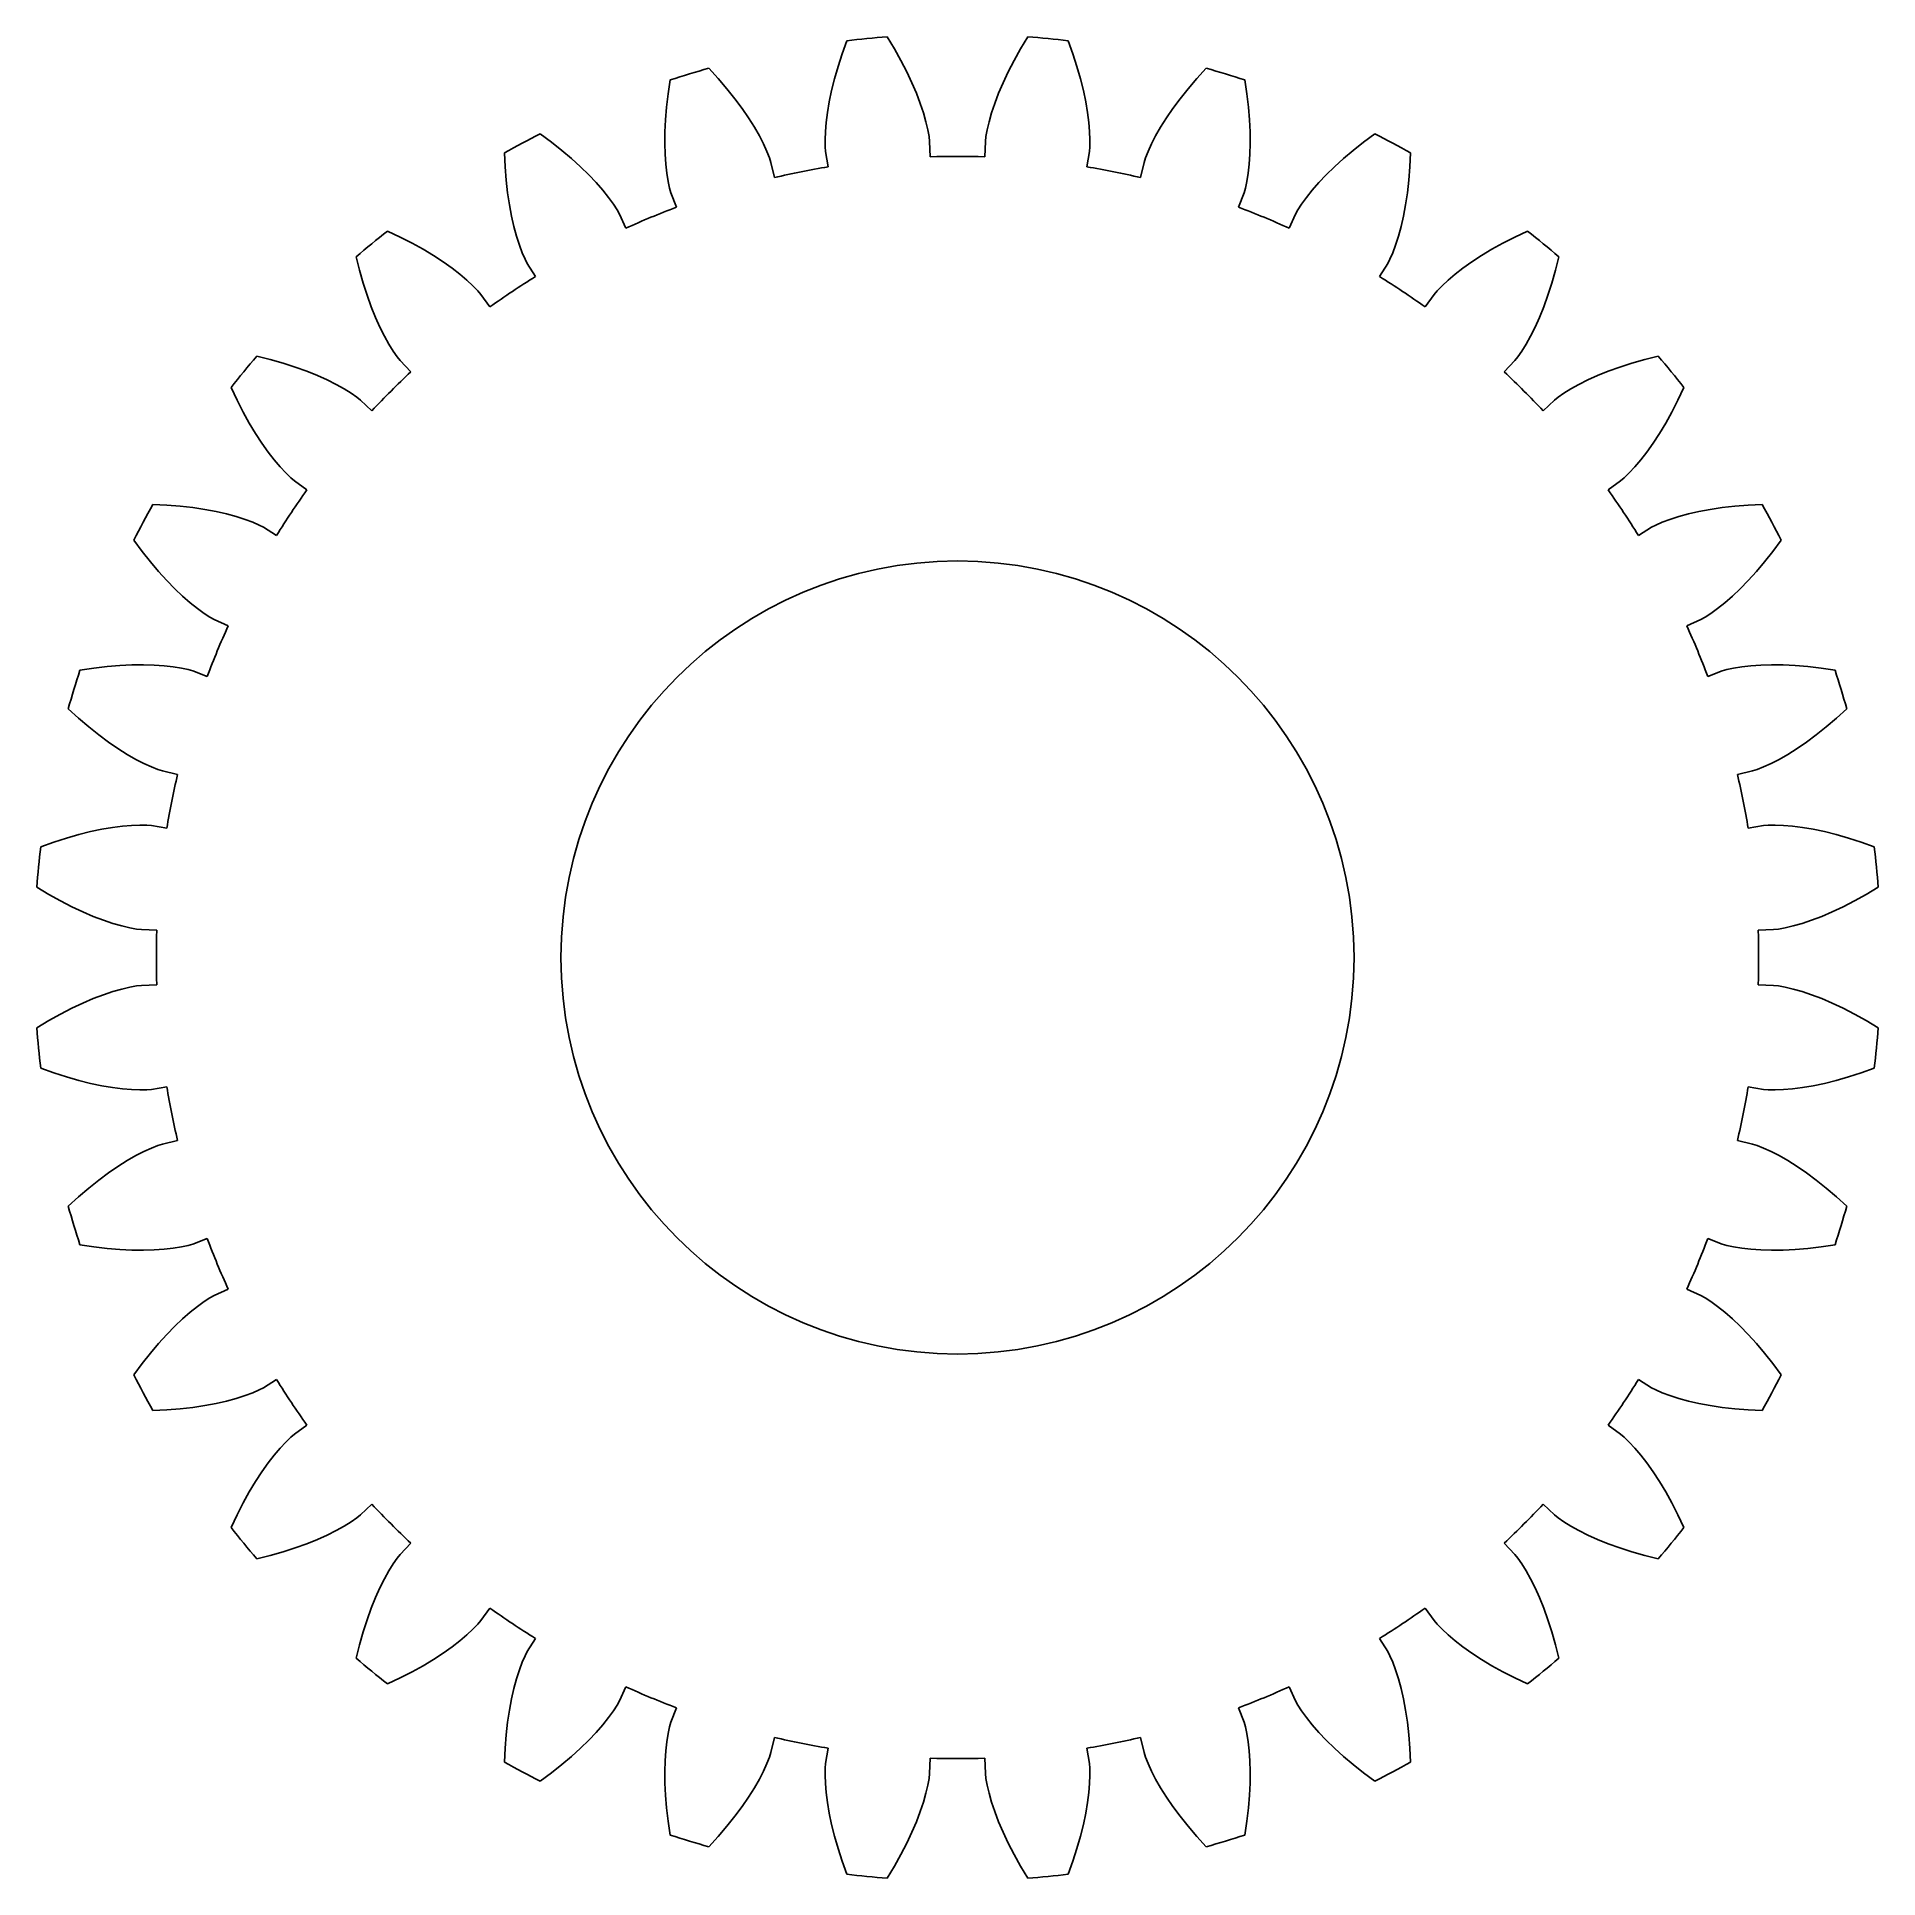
# Model space of a CAD drawing. Header units: millimetres. Extents: x -17 to 17, y -17 to 17.
import ezdxf

# ---------------------------------------------------------------- set-up
doc = ezdxf.new("R2010")
doc.units = ezdxf.units.MM

msp = doc.modelspace()

# ---------------------------------------------------------------- linework, layer by layer
at = {"layer": 'bore'}
msp.add_circle((0, 0), 7.3, dxfattribs=at)
at = {"layer": 'planet'}
for p, q in [((-2.123539, 16.636035), (-2.199839, 16.40195)), ((-2.035611, 16.877686), (-2.123539, 16.636035)), ((-1.162794, 16.73066), (-1.296176, 16.950514)), ((-1.042293, 16.515959), (-1.162794, 16.73066)), ((1.162794, 16.73066), (1.042293, 16.515959)), ((1.296176, 16.950514), (1.162794, 16.73066)), ((2.123539, 16.636035), (2.035611, 16.877686)), ((2.199839, 16.40195), (2.123539, 16.636035)), ((-4.404441, 16.182335), (-4.578151, 16.371943)), ((-2.199839, 16.40195), (-2.264845, 16.176125)), ((-0.934479, 16.307155), (-1.042293, 16.515959)), ((-0.839171, 16.10508), (-0.934479, 16.307155)), ((0.934479, 16.307155), (0.839171, 16.10508)), ((1.042293, 16.515959), (0.934479, 16.307155)), ((2.264845, 16.176125), (2.199839, 16.40195)), ((4.578151, 16.371943), (4.404441, 16.182335)), ((-5.289171, 16.156258), (-5.328265, 15.902096)), ((-4.244369, 15.995268), (-4.404441, 16.182335)), ((-4.097891, 15.811509), (-4.244369, 15.995268)), ((-2.318899, 15.959339), (-2.36235, 15.752504)), ((-2.264845, 16.176125), (-2.318899, 15.959339)), ((-0.756203, 15.910696), (-0.839171, 16.10508)), ((0.839171, 16.10508), (0.756203, 15.910696)), ((2.318899, 15.959339), (2.264845, 16.176125)), ((2.36235, 15.752504), (2.318899, 15.959339)), ((4.244369, 15.995268), (4.097891, 15.811509)), ((4.404441, 16.182335), (4.244369, 15.995268)), ((5.328265, 15.902096), (5.289171, 16.156258)), ((-5.357431, 15.657624), (-5.377132, 15.423456)), ((-5.328265, 15.902096), (-5.357431, 15.657624)), ((-3.964992, 15.631911), (-4.097891, 15.811509)), ((-3.845695, 15.457448), (-3.964992, 15.631911)), ((-2.36235, 15.752504), (-2.395568, 15.556726)), ((-0.685429, 15.72516), (-0.756203, 15.910696)), ((-0.626739, 15.549944), (-0.685429, 15.72516)), ((0.685429, 15.72516), (0.626739, 15.549944)), ((0.756203, 15.910696), (0.685429, 15.72516)), ((2.395568, 15.556726), (2.36235, 15.752504)), ((3.964992, 15.631911), (3.845695, 15.457448)), ((4.097891, 15.811509), (3.964992, 15.631911)), ((5.357431, 15.657624), (5.328265, 15.902096)), ((5.377132, 15.423456), (5.357431, 15.657624)), ((-5.377132, 15.423456), (-5.387854, 15.200291)), ((-3.740085, 15.289285), (-3.845695, 15.457448)), ((-3.648339, 15.128886), (-3.740085, 15.289285)), ((-2.418948, 15.373427), (-2.432941, 15.204564)), ((-2.395568, 15.556726), (-2.418948, 15.373427)), ((-0.58007, 15.387056), (-0.626739, 15.549944)), ((-0.545448, 15.23955), (-0.58007, 15.387056)), ((0.58007, 15.387056), (0.545448, 15.23955)), ((0.626739, 15.549944), (0.58007, 15.387056)), ((2.418948, 15.373427), (2.395568, 15.556726)), ((2.432941, 15.204564), (2.418948, 15.373427)), ((3.740085, 15.289285), (3.648339, 15.128886)), ((3.845695, 15.457448), (3.740085, 15.289285)), ((5.387854, 15.200291), (5.377132, 15.423456)), ((-7.476828, 15.012132), (-7.684191, 15.164208)), ((-7.283337, 14.859888), (-7.476828, 15.012132)), ((-5.387854, 15.200291), (-5.39012, 14.988952)), ((-5.39012, 14.988952), (-5.384505, 14.790456)), ((-3.57079, 14.978232), (-3.648339, 15.128886)), ((-3.508056, 14.840315), (-3.57079, 14.978232)), ((-2.432941, 15.204564), (-2.438121, 15.053138)), ((-2.438121, 15.053138), (-2.435384, 14.924689)), ((-2.435384, 14.924689), (-2.427515, 14.837819)), ((-0.523074, 15.113036), (-0.545448, 15.23955)), ((-0.513844, 15.026299), (-0.523074, 15.113036)), ((-0.504101, 14.741383), (-0.513844, 15.026299)), ((0.513844, 15.026299), (0.504101, 14.741383)), ((0.523074, 15.113036), (0.513844, 15.026299)), ((0.545448, 15.23955), (0.523074, 15.113036)), ((2.427515, 14.837819), (2.435384, 14.924689)), ((2.438121, 15.053138), (2.432941, 15.204564)), ((2.435384, 14.924689), (2.438121, 15.053138)), ((3.57079, 14.978232), (3.508056, 14.840315)), ((3.648339, 15.128886), (3.57079, 14.978232)), ((5.384505, 14.790456), (5.39012, 14.988952)), ((5.39012, 14.988952), (5.387854, 15.200291)), ((7.476828, 15.012132), (7.283337, 14.859888)), ((7.684191, 15.164208), (7.476828, 15.012132)), ((-8.33947, 14.813954), (-8.328229, 14.557049)), ((-7.103824, 14.708237), (-7.283337, 14.859888)), ((-6.93844, 14.558017), (-7.103824, 14.708237)), ((-5.384505, 14.790456), (-5.371675, 14.606117)), ((-5.371675, 14.606117), (-5.352456, 14.437769)), ((-3.46143, 14.720596), (-3.508056, 14.840315)), ((-3.435456, 14.637327), (-3.46143, 14.720596)), ((-3.370316, 14.359787), (-3.435456, 14.637327)), ((-2.427515, 14.837819), (-2.381486, 14.556477)), ((2.381486, 14.556477), (2.427515, 14.837819)), ((3.435456, 14.637327), (3.370316, 14.359787)), ((3.46143, 14.720596), (3.435456, 14.637327)), ((3.508056, 14.840315), (3.46143, 14.720596)), ((5.352456, 14.437769), (5.371675, 14.606117)), ((5.371675, 14.606117), (5.384505, 14.790456)), ((7.103824, 14.708237), (6.93844, 14.558017)), ((7.283337, 14.859888), (7.103824, 14.708237)), ((8.328229, 14.557049), (8.33947, 14.813954)), ((-8.328229, 14.557049), (-8.30914, 14.311585)), ((-8.30914, 14.311585), (-8.282779, 14.078072)), ((-6.7874, 14.41018), (-6.93844, 14.558017)), ((-6.651012, 14.265851), (-6.7874, 14.41018)), ((-6.529737, 14.126433), (-6.651012, 14.265851)), ((-5.352456, 14.437769), (-5.327995, 14.288242)), ((-5.327995, 14.288242), (-5.300251, 14.162796)), ((5.300251, 14.162796), (5.327995, 14.288242)), ((5.327995, 14.288242), (5.352456, 14.437769)), ((6.651012, 14.265851), (6.529737, 14.126433)), ((6.7874, 14.41018), (6.651012, 14.265851)), ((6.93844, 14.558017), (6.7874, 14.41018)), ((8.282779, 14.078072), (8.30914, 14.311585)), ((8.30914, 14.311585), (8.328229, 14.557049)), ((-8.282779, 14.078072), (-8.249758, 13.857103)), ((-6.424286, 13.993803), (-6.529737, 14.126433)), ((-6.335852, 13.870775), (-6.424286, 13.993803)), ((-5.300251, 14.162796), (-5.275585, 14.079129)), ((-5.275585, 14.079129), (-5.175554, 13.812173)), ((5.175554, 13.812173), (5.275585, 14.079129)), ((5.275585, 14.079129), (5.300251, 14.162796)), ((6.424286, 13.993803), (6.335852, 13.870775)), ((6.529737, 14.126433), (6.424286, 13.993803)), ((8.249758, 13.857103), (8.282779, 14.078072)), ((-8.249758, 13.857103), (-8.21075, 13.649384)), ((-8.21075, 13.649384), (-8.166518, 13.455797)), ((-6.266765, 13.762453), (-6.335852, 13.870775)), ((-6.225046, 13.68585), (-6.266765, 13.762453)), ((-6.107012, 13.426351), (-6.225046, 13.68585)), ((6.225046, 13.68585), (6.107012, 13.426351)), ((6.266765, 13.762453), (6.225046, 13.68585)), ((6.335852, 13.870775), (6.266765, 13.762453)), ((8.166518, 13.455797), (8.21075, 13.649384)), ((8.21075, 13.649384), (8.249758, 13.857103)), ((-10.261885, 13.265022), (-10.494932, 13.373721)), ((-10.04241, 13.153451), (-10.261885, 13.265022)), ((-8.166518, 13.455797), (-8.117972, 13.277503)), ((-8.117972, 13.277503), (-8.066279, 13.116139)), ((8.066279, 13.116139), (8.117972, 13.277503)), ((8.117972, 13.277503), (8.166518, 13.455797)), ((10.261885, 13.265022), (10.04241, 13.153451)), ((10.494932, 13.373721), (10.261885, 13.265022)), ((-11.069289, 12.902358), (-11.008144, 12.652583)), ((-9.836761, 13.039735), (-10.04241, 13.153451)), ((-9.645248, 12.924666), (-9.836761, 13.039735)), ((-9.468268, 12.809136), (-9.645248, 12.924666)), ((-8.066279, 13.116139), (-8.013117, 12.974258)), ((-8.013117, 12.974258), (-7.961433, 12.856634)), ((7.961433, 12.856634), (8.013117, 12.974258)), ((8.013117, 12.974258), (8.066279, 13.116139)), ((9.645248, 12.924666), (9.468268, 12.809136)), ((9.836761, 13.039735), (9.645248, 12.924666)), ((10.04241, 13.153451), (9.836761, 13.039735)), ((11.008144, 12.652583), (11.069289, 12.902358)), ((-11.008144, 12.652583), (-10.941534, 12.415559)), ((-9.306344, 12.694189), (-9.468268, 12.809136)), ((-9.1602, 12.581109), (-9.306344, 12.694189)), ((-9.030901, 12.4716), (-9.1602, 12.581109)), ((-7.961433, 12.856634), (-7.920918, 12.779387)), ((-7.920918, 12.779387), (-7.770729, 12.537076)), ((7.770729, 12.537076), (7.920918, 12.779387)), ((7.920918, 12.779387), (7.961433, 12.856634)), ((9.1602, 12.581109), (9.030901, 12.4716)), ((9.306344, 12.694189), (9.1602, 12.581109)), ((9.468268, 12.809136), (9.306344, 12.694189)), ((10.941534, 12.415559), (11.008144, 12.652583)), ((-10.941534, 12.415559), (-10.870123, 12.191676)), ((-8.920164, 12.368188), (-9.030901, 12.4716)), ((-8.831272, 12.275426), (-8.920164, 12.368188)), ((-8.77541, 12.208434), (-8.831272, 12.275426)), ((-8.609018, 11.976949), (-8.77541, 12.208434)), ((8.77541, 12.208434), (8.609018, 11.976949)), ((8.831272, 12.275426), (8.77541, 12.208434)), ((8.920164, 12.368188), (8.831272, 12.275426)), ((9.030901, 12.4716), (8.920164, 12.368188)), ((10.870123, 12.191676), (10.941534, 12.415559)), ((-10.870123, 12.191676), (-10.794628, 11.981395)), ((-10.794628, 11.981395), (-10.715845, 11.785277)), ((10.715845, 11.785277), (10.794628, 11.981395)), ((10.794628, 11.981395), (10.870123, 12.191676)), ((-10.715845, 11.785277), (-10.634696, 11.604039)), ((-10.634696, 11.604039), (-10.5523, 11.438642)), ((10.5523, 11.438642), (10.634696, 11.604039)), ((10.634696, 11.604039), (10.715845, 11.785277)), ((-10.5523, 11.438642), (-10.47012, 11.290463)), ((-10.47012, 11.290463), (-10.390299, 11.161679)), ((10.390299, 11.161679), (10.47012, 11.290463)), ((10.47012, 11.290463), (10.5523, 11.438642)), ((-12.652583, 11.008144), (-12.902358, 11.069289)), ((-12.415559, 10.941534), (-12.652583, 11.008144)), ((-12.191676, 10.870123), (-12.415559, 10.941534)), ((-11.981395, 10.794628), (-12.191676, 10.870123)), ((-10.390299, 11.161679), (-10.316661, 11.056399)), ((-10.316661, 11.056399), (-10.261855, 10.98854)), ((-10.261855, 10.98854), (-10.067279, 10.780185)), ((10.067279, 10.780185), (10.261855, 10.98854)), ((10.261855, 10.98854), (10.316661, 11.056399)), ((10.316661, 11.056399), (10.390299, 11.161679)), ((12.191676, 10.870123), (11.981395, 10.794628)), ((12.415559, 10.941534), (12.191676, 10.870123)), ((12.652583, 11.008144), (12.415559, 10.941534)), ((12.902358, 11.069289), (12.652583, 11.008144)), ((-11.785277, 10.715845), (-11.981395, 10.794628)), ((-11.604039, 10.634696), (-11.785277, 10.715845)), ((-11.438642, 10.5523), (-11.604039, 10.634696)), ((-11.290463, 10.47012), (-11.438642, 10.5523)), ((11.438642, 10.5523), (11.290463, 10.47012)), ((11.604039, 10.634696), (11.438642, 10.5523)), ((11.785277, 10.715845), (11.604039, 10.634696)), ((11.981395, 10.794628), (11.785277, 10.715845)), ((-13.373721, 10.494932), (-13.265022, 10.261885)), ((-13.265022, 10.261885), (-13.153451, 10.04241)), ((-11.161679, 10.390299), (-11.290463, 10.47012)), ((-11.056399, 10.316661), (-11.161679, 10.390299)), ((-10.98854, 10.261855), (-11.056399, 10.316661)), ((-10.780185, 10.067279), (-10.98854, 10.261855)), ((10.98854, 10.261855), (10.780185, 10.067279)), ((11.056399, 10.316661), (10.98854, 10.261855)), ((11.161679, 10.390299), (11.056399, 10.316661)), ((11.290463, 10.47012), (11.161679, 10.390299)), ((13.153451, 10.04241), (13.265022, 10.261885)), ((13.265022, 10.261885), (13.373721, 10.494932)), ((-13.153451, 10.04241), (-13.039735, 9.836761)), ((-13.039735, 9.836761), (-12.924666, 9.645248)), ((12.924666, 9.645248), (13.039735, 9.836761)), ((13.039735, 9.836761), (13.153451, 10.04241)), ((-12.924666, 9.645248), (-12.809136, 9.468268)), ((12.809136, 9.468268), (12.924666, 9.645248)), ((-12.809136, 9.468268), (-12.694189, 9.306344)), ((-12.694189, 9.306344), (-12.581109, 9.1602)), ((-12.581109, 9.1602), (-12.4716, 9.030901)), ((12.4716, 9.030901), (12.581109, 9.1602)), ((12.581109, 9.1602), (12.694189, 9.306344)), ((12.694189, 9.306344), (12.809136, 9.468268)), ((-12.4716, 9.030901), (-12.368188, 8.920164)), ((-12.368188, 8.920164), (-12.275426, 8.831272)), ((-12.275426, 8.831272), (-12.208434, 8.77541)), ((12.208434, 8.77541), (12.275426, 8.831272)), ((12.275426, 8.831272), (12.368188, 8.920164)), ((12.368188, 8.920164), (12.4716, 9.030901)), ((-12.208434, 8.77541), (-11.976949, 8.609018)), ((11.976949, 8.609018), (12.208434, 8.77541)), ((-14.557049, 8.328229), (-14.813954, 8.33947)), ((-14.311585, 8.30914), (-14.557049, 8.328229)), ((-14.078072, 8.282779), (-14.311585, 8.30914)), ((-13.857103, 8.249758), (-14.078072, 8.282779)), ((-13.649384, 8.21075), (-13.857103, 8.249758)), ((-13.455797, 8.166518), (-13.649384, 8.21075)), ((-13.277503, 8.117972), (-13.455797, 8.166518)), ((13.455797, 8.166518), (13.277503, 8.117972)), ((13.649384, 8.21075), (13.455797, 8.166518)), ((13.857103, 8.249758), (13.649384, 8.21075)), ((14.078072, 8.282779), (13.857103, 8.249758)), ((14.311585, 8.30914), (14.078072, 8.282779)), ((14.557049, 8.328229), (14.311585, 8.30914)), ((14.813954, 8.33947), (14.557049, 8.328229)), ((-13.116139, 8.066279), (-13.277503, 8.117972)), ((-12.974258, 8.013117), (-13.116139, 8.066279)), ((-12.856634, 7.961433), (-12.974258, 8.013117)), ((-12.779387, 7.920918), (-12.856634, 7.961433)), ((-12.537076, 7.770729), (-12.779387, 7.920918)), ((12.779387, 7.920918), (12.537076, 7.770729)), ((12.856634, 7.961433), (12.779387, 7.920918)), ((12.974258, 8.013117), (12.856634, 7.961433)), ((13.116139, 8.066279), (12.974258, 8.013117)), ((13.277503, 8.117972), (13.116139, 8.066279)), ((-15.164208, 7.684191), (-15.012132, 7.476828)), ((-15.012132, 7.476828), (-14.859888, 7.283337)), ((14.859888, 7.283337), (15.012132, 7.476828)), ((15.012132, 7.476828), (15.164208, 7.684191)), ((-14.859888, 7.283337), (-14.708237, 7.103824)), ((14.708237, 7.103824), (14.859888, 7.283337)), ((-14.708237, 7.103824), (-14.558017, 6.93844)), ((-14.558017, 6.93844), (-14.41018, 6.7874)), ((-14.41018, 6.7874), (-14.265851, 6.651012)), ((14.265851, 6.651012), (14.41018, 6.7874)), ((14.41018, 6.7874), (14.558017, 6.93844)), ((14.558017, 6.93844), (14.708237, 7.103824)), ((-14.265851, 6.651012), (-14.126433, 6.529737)), ((-14.126433, 6.529737), (-13.993803, 6.424286)), ((13.993803, 6.424286), (14.126433, 6.529737)), ((14.126433, 6.529737), (14.265851, 6.651012)), ((-13.993803, 6.424286), (-13.870775, 6.335852)), ((-13.870775, 6.335852), (-13.762453, 6.266765)), ((-13.762453, 6.266765), (-13.68585, 6.225046)), ((-13.68585, 6.225046), (-13.426351, 6.107012)), ((13.426351, 6.107012), (13.68585, 6.225046)), ((13.68585, 6.225046), (13.762453, 6.266765)), ((13.762453, 6.266765), (13.870775, 6.335852)), ((13.870775, 6.335852), (13.993803, 6.424286)), ((-15.902096, 5.328265), (-16.156258, 5.289171)), ((-15.657624, 5.357431), (-15.902096, 5.328265)), ((-15.423456, 5.377132), (-15.657624, 5.357431)), ((-15.200291, 5.387854), (-15.423456, 5.377132)), ((-14.988952, 5.39012), (-15.200291, 5.387854)), ((-14.790456, 5.384505), (-14.988952, 5.39012)), ((-14.606117, 5.371675), (-14.790456, 5.384505)), ((-14.437769, 5.352456), (-14.606117, 5.371675)), ((-14.288242, 5.327995), (-14.437769, 5.352456)), ((-14.162796, 5.300251), (-14.288242, 5.327995)), ((-14.079129, 5.275585), (-14.162796, 5.300251)), ((-13.812173, 5.175554), (-14.079129, 5.275585)), ((14.079129, 5.275585), (13.812173, 5.175554)), ((14.162796, 5.300251), (14.079129, 5.275585)), ((14.288242, 5.327995), (14.162796, 5.300251)), ((14.437769, 5.352456), (14.288242, 5.327995)), ((14.606117, 5.371675), (14.437769, 5.352456)), ((14.790456, 5.384505), (14.606117, 5.371675)), ((14.988952, 5.39012), (14.790456, 5.384505)), ((15.200291, 5.387854), (14.988952, 5.39012)), ((15.423456, 5.377132), (15.200291, 5.387854)), ((15.657624, 5.357431), (15.423456, 5.377132)), ((15.902096, 5.328265), (15.657624, 5.357431)), ((16.156258, 5.289171), (15.902096, 5.328265)), ((-16.371943, 4.578151), (-16.182335, 4.404441)), ((16.182335, 4.404441), (16.371943, 4.578151)), ((-16.182335, 4.404441), (-15.995268, 4.244369)), ((-15.995268, 4.244369), (-15.811509, 4.097891)), ((-15.811509, 4.097891), (-15.631911, 3.964992)), ((15.631911, 3.964992), (15.811509, 4.097891)), ((15.811509, 4.097891), (15.995268, 4.244369)), ((15.995268, 4.244369), (16.182335, 4.404441)), ((-15.631911, 3.964992), (-15.457448, 3.845695)), ((-15.457448, 3.845695), (-15.289285, 3.740085)), ((-15.289285, 3.740085), (-15.128886, 3.648339)), ((15.128886, 3.648339), (15.289285, 3.740085)), ((15.289285, 3.740085), (15.457448, 3.845695)), ((15.457448, 3.845695), (15.631911, 3.964992)), ((-15.128886, 3.648339), (-14.978232, 3.57079)), ((-14.978232, 3.57079), (-14.840315, 3.508056)), ((-14.840315, 3.508056), (-14.720596, 3.46143)), ((-14.720596, 3.46143), (-14.637327, 3.435456)), ((-14.637327, 3.435456), (-14.359787, 3.370316)), ((14.359787, 3.370316), (14.637327, 3.435456)), ((14.637327, 3.435456), (14.720596, 3.46143)), ((14.720596, 3.46143), (14.840315, 3.508056)), ((14.840315, 3.508056), (14.978232, 3.57079)), ((14.978232, 3.57079), (15.128886, 3.648339)), ((-15.556726, 2.395568), (-15.752504, 2.36235)), ((-15.373427, 2.418948), (-15.556726, 2.395568)), ((-15.204564, 2.432941), (-15.373427, 2.418948)), ((-15.053138, 2.438121), (-15.204564, 2.432941)), ((-14.924689, 2.435384), (-15.053138, 2.438121)), ((-14.837819, 2.427515), (-14.924689, 2.435384)), ((-14.556477, 2.381486), (-14.837819, 2.427515)), ((14.837819, 2.427515), (14.556477, 2.381486)), ((14.924689, 2.435384), (14.837819, 2.427515)), ((15.053138, 2.438121), (14.924689, 2.435384)), ((15.204564, 2.432941), (15.053138, 2.438121)), ((15.373427, 2.418948), (15.204564, 2.432941)), ((15.556726, 2.395568), (15.373427, 2.418948)), ((15.752504, 2.36235), (15.556726, 2.395568)), ((-16.636035, 2.123539), (-16.877686, 2.035611)), ((-16.40195, 2.199839), (-16.636035, 2.123539)), ((-16.176125, 2.264845), (-16.40195, 2.199839)), ((-15.959339, 2.318899), (-16.176125, 2.264845)), ((-15.752504, 2.36235), (-15.959339, 2.318899)), ((15.959339, 2.318899), (15.752504, 2.36235)), ((16.176125, 2.264845), (15.959339, 2.318899)), ((16.40195, 2.199839), (16.176125, 2.264845)), ((16.636035, 2.123539), (16.40195, 2.199839)), ((16.877686, 2.035611), (16.636035, 2.123539)), ((-16.950514, 1.296176), (-16.73066, 1.162794)), ((-16.73066, 1.162794), (-16.515959, 1.042293)), ((-16.515959, 1.042293), (-16.307155, 0.934479)), ((16.307155, 0.934479), (16.515959, 1.042293)), ((16.515959, 1.042293), (16.73066, 1.162794)), ((16.73066, 1.162794), (16.950514, 1.296176)), ((-16.307155, 0.934479), (-16.10508, 0.839171)), ((-16.10508, 0.839171), (-15.910696, 0.756203)), ((-15.910696, 0.756203), (-15.72516, 0.685429)), ((-15.72516, 0.685429), (-15.549944, 0.626739)), ((15.549944, 0.626739), (15.72516, 0.685429)), ((15.72516, 0.685429), (15.910696, 0.756203)), ((15.910696, 0.756203), (16.10508, 0.839171)), ((16.10508, 0.839171), (16.307155, 0.934479)), ((-15.549944, 0.626739), (-15.387056, 0.58007)), ((-15.387056, 0.58007), (-15.23955, 0.545448)), ((-15.23955, 0.545448), (-15.113036, 0.523074)), ((-15.113036, 0.523074), (-15.026299, 0.513844)), ((-15.026299, 0.513844), (-14.741383, 0.504101)), ((14.741383, 0.504101), (15.026299, 0.513844)), ((15.026299, 0.513844), (15.113036, 0.523074)), ((15.113036, 0.523074), (15.23955, 0.545448)), ((15.23955, 0.545448), (15.387056, 0.58007)), ((15.387056, 0.58007), (15.549944, 0.626739)), ((-15.549944, -0.626739), (-15.72516, -0.685429)), ((-15.387056, -0.58007), (-15.549944, -0.626739)), ((-15.23955, -0.545448), (-15.387056, -0.58007)), ((-15.113036, -0.523074), (-15.23955, -0.545448)), ((-15.026299, -0.513844), (-15.113036, -0.523074)), ((-14.741383, -0.504101), (-15.026299, -0.513844)), ((15.026299, -0.513844), (14.741383, -0.504101)), ((15.113036, -0.523074), (15.026299, -0.513844)), ((15.23955, -0.545448), (15.113036, -0.523074)), ((15.387056, -0.58007), (15.23955, -0.545448)), ((15.549944, -0.626739), (15.387056, -0.58007)), ((15.72516, -0.685429), (15.549944, -0.626739)), ((-16.307155, -0.934479), (-16.515959, -1.042293)), ((-16.10508, -0.839171), (-16.307155, -0.934479)), ((-15.910696, -0.756203), (-16.10508, -0.839171)), ((-15.72516, -0.685429), (-15.910696, -0.756203)), ((15.910696, -0.756203), (15.72516, -0.685429)), ((16.10508, -0.839171), (15.910696, -0.756203)), ((16.307155, -0.934479), (16.10508, -0.839171)), ((16.515959, -1.042293), (16.307155, -0.934479)), ((-16.73066, -1.162794), (-16.950514, -1.296176)), ((-16.515959, -1.042293), (-16.73066, -1.162794)), ((16.73066, -1.162794), (16.515959, -1.042293)), ((16.950514, -1.296176), (16.73066, -1.162794)), ((-16.877686, -2.035611), (-16.636035, -2.123539)), ((-16.636035, -2.123539), (-16.40195, -2.199839)), ((-16.40195, -2.199839), (-16.176125, -2.264845)), ((-16.176125, -2.264845), (-15.959339, -2.318899)), ((-15.959339, -2.318899), (-15.752504, -2.36235)), ((-15.752504, -2.36235), (-15.556726, -2.395568)), ((15.556726, -2.395568), (15.752504, -2.36235)), ((15.752504, -2.36235), (15.959339, -2.318899)), ((15.959339, -2.318899), (16.176125, -2.264845)), ((16.176125, -2.264845), (16.40195, -2.199839)), ((16.40195, -2.199839), (16.636035, -2.123539)), ((16.636035, -2.123539), (16.877686, -2.035611)), ((-15.556726, -2.395568), (-15.373427, -2.418948)), ((-15.373427, -2.418948), (-15.204564, -2.432941)), ((-15.204564, -2.432941), (-15.053138, -2.438121)), ((-15.053138, -2.438121), (-14.924689, -2.435384)), ((-14.924689, -2.435384), (-14.837819, -2.427515)), ((-14.837819, -2.427515), (-14.556477, -2.381486)), ((14.556477, -2.381486), (14.837819, -2.427515)), ((14.837819, -2.427515), (14.924689, -2.435384)), ((14.924689, -2.435384), (15.053138, -2.438121)), ((15.053138, -2.438121), (15.204564, -2.432941)), ((15.204564, -2.432941), (15.373427, -2.418948)), ((15.373427, -2.418948), (15.556726, -2.395568)), ((-14.359787, -3.370316), (-14.637327, -3.435456)), ((14.637327, -3.435456), (14.359787, -3.370316)), ((-15.128886, -3.648339), (-15.289285, -3.740085)), ((-14.978232, -3.57079), (-15.128886, -3.648339)), ((-14.840315, -3.508056), (-14.978232, -3.57079)), ((-14.720596, -3.46143), (-14.840315, -3.508056)), ((-14.637327, -3.435456), (-14.720596, -3.46143)), ((14.720596, -3.46143), (14.637327, -3.435456)), ((14.840315, -3.508056), (14.720596, -3.46143)), ((14.978232, -3.57079), (14.840315, -3.508056)), ((15.128886, -3.648339), (14.978232, -3.57079)), ((15.289285, -3.740085), (15.128886, -3.648339)), ((-15.631911, -3.964992), (-15.811509, -4.097891)), ((-15.457448, -3.845695), (-15.631911, -3.964992)), ((-15.289285, -3.740085), (-15.457448, -3.845695)), ((15.457448, -3.845695), (15.289285, -3.740085)), ((15.631911, -3.964992), (15.457448, -3.845695)), ((15.811509, -4.097891), (15.631911, -3.964992)), ((-16.182335, -4.404441), (-16.371943, -4.578151)), ((-15.995268, -4.244369), (-16.182335, -4.404441)), ((-15.811509, -4.097891), (-15.995268, -4.244369)), ((15.995268, -4.244369), (15.811509, -4.097891)), ((16.182335, -4.404441), (15.995268, -4.244369)), ((16.371943, -4.578151), (16.182335, -4.404441)), ((-16.156258, -5.289171), (-15.902096, -5.328265)), ((-15.902096, -5.328265), (-15.657624, -5.357431)), ((-15.657624, -5.357431), (-15.423456, -5.377132)), ((-15.423456, -5.377132), (-15.200291, -5.387854)), ((-15.200291, -5.387854), (-14.988952, -5.39012)), ((-14.988952, -5.39012), (-14.790456, -5.384505)), ((-14.790456, -5.384505), (-14.606117, -5.371675)), ((-14.606117, -5.371675), (-14.437769, -5.352456)), ((-14.437769, -5.352456), (-14.288242, -5.327995)), ((-14.288242, -5.327995), (-14.162796, -5.300251)), ((-14.162796, -5.300251), (-14.079129, -5.275585)), ((-14.079129, -5.275585), (-13.812173, -5.175554)), ((13.812173, -5.175554), (14.079129, -5.275585)), ((14.079129, -5.275585), (14.162796, -5.300251)), ((14.162796, -5.300251), (14.288242, -5.327995)), ((14.288242, -5.327995), (14.437769, -5.352456)), ((14.437769, -5.352456), (14.606117, -5.371675)), ((14.606117, -5.371675), (14.790456, -5.384505)), ((14.790456, -5.384505), (14.988952, -5.39012)), ((14.988952, -5.39012), (15.200291, -5.387854)), ((15.200291, -5.387854), (15.423456, -5.377132)), ((15.423456, -5.377132), (15.657624, -5.357431)), ((15.657624, -5.357431), (15.902096, -5.328265)), ((15.902096, -5.328265), (16.156258, -5.289171)), ((-13.993803, -6.424286), (-14.126433, -6.529737)), ((-13.870775, -6.335852), (-13.993803, -6.424286)), ((-13.762453, -6.266765), (-13.870775, -6.335852)), ((-13.68585, -6.225046), (-13.762453, -6.266765)), ((-13.426351, -6.107012), (-13.68585, -6.225046)), ((13.68585, -6.225046), (13.426351, -6.107012)), ((13.762453, -6.266765), (13.68585, -6.225046)), ((13.870775, -6.335852), (13.762453, -6.266765)), ((13.993803, -6.424286), (13.870775, -6.335852)), ((14.126433, -6.529737), (13.993803, -6.424286)), ((-14.265851, -6.651012), (-14.41018, -6.7874)), ((-14.126433, -6.529737), (-14.265851, -6.651012)), ((14.265851, -6.651012), (14.126433, -6.529737)), ((14.41018, -6.7874), (14.265851, -6.651012)), ((-14.708237, -7.103824), (-14.859888, -7.283337)), ((-14.558017, -6.93844), (-14.708237, -7.103824)), ((-14.41018, -6.7874), (-14.558017, -6.93844)), ((14.558017, -6.93844), (14.41018, -6.7874)), ((14.708237, -7.103824), (14.558017, -6.93844)), ((14.859888, -7.283337), (14.708237, -7.103824)), ((-14.859888, -7.283337), (-15.012132, -7.476828)), ((15.012132, -7.476828), (14.859888, -7.283337)), ((-15.012132, -7.476828), (-15.164208, -7.684191)), ((-12.779387, -7.920918), (-12.537076, -7.770729)), ((12.537076, -7.770729), (12.779387, -7.920918)), ((15.164208, -7.684191), (15.012132, -7.476828)), ((-13.455797, -8.166518), (-13.277503, -8.117972)), ((-13.277503, -8.117972), (-13.116139, -8.066279)), ((-13.116139, -8.066279), (-12.974258, -8.013117)), ((-12.974258, -8.013117), (-12.856634, -7.961433)), ((-12.856634, -7.961433), (-12.779387, -7.920918)), ((12.779387, -7.920918), (12.856634, -7.961433)), ((12.856634, -7.961433), (12.974258, -8.013117)), ((12.974258, -8.013117), (13.116139, -8.066279)), ((13.116139, -8.066279), (13.277503, -8.117972)), ((13.277503, -8.117972), (13.455797, -8.166518)), ((-14.813954, -8.33947), (-14.557049, -8.328229)), ((-14.557049, -8.328229), (-14.311585, -8.30914)), ((-14.311585, -8.30914), (-14.078072, -8.282779)), ((-14.078072, -8.282779), (-13.857103, -8.249758)), ((-13.857103, -8.249758), (-13.649384, -8.21075)), ((-13.649384, -8.21075), (-13.455797, -8.166518)), ((13.455797, -8.166518), (13.649384, -8.21075)), ((13.649384, -8.21075), (13.857103, -8.249758)), ((13.857103, -8.249758), (14.078072, -8.282779)), ((14.078072, -8.282779), (14.311585, -8.30914)), ((14.311585, -8.30914), (14.557049, -8.328229)), ((14.557049, -8.328229), (14.813954, -8.33947)), ((-12.208434, -8.77541), (-12.275426, -8.831272)), ((-11.976949, -8.609018), (-12.208434, -8.77541)), ((12.208434, -8.77541), (11.976949, -8.609018)), ((12.275426, -8.831272), (12.208434, -8.77541)), ((-12.4716, -9.030901), (-12.581109, -9.1602)), ((-12.368188, -8.920164), (-12.4716, -9.030901)), ((-12.275426, -8.831272), (-12.368188, -8.920164)), ((12.368188, -8.920164), (12.275426, -8.831272)), ((12.4716, -9.030901), (12.368188, -8.920164)), ((12.581109, -9.1602), (12.4716, -9.030901)), ((-12.809136, -9.468268), (-12.924666, -9.645248)), ((-12.694189, -9.306344), (-12.809136, -9.468268)), ((-12.581109, -9.1602), (-12.694189, -9.306344)), ((12.694189, -9.306344), (12.581109, -9.1602)), ((12.809136, -9.468268), (12.694189, -9.306344)), ((12.924666, -9.645248), (12.809136, -9.468268)), ((-12.924666, -9.645248), (-13.039735, -9.836761)), ((13.039735, -9.836761), (12.924666, -9.645248)), ((-13.153451, -10.04241), (-13.265022, -10.261885)), ((-13.039735, -9.836761), (-13.153451, -10.04241)), ((-10.98854, -10.261855), (-10.780185, -10.067279)), ((10.780185, -10.067279), (10.98854, -10.261855)), ((13.153451, -10.04241), (13.039735, -9.836761)), ((13.265022, -10.261885), (13.153451, -10.04241)), ((-13.265022, -10.261885), (-13.373721, -10.494932)), ((-11.438642, -10.5523), (-11.290463, -10.47012)), ((-11.290463, -10.47012), (-11.161679, -10.390299)), ((-11.161679, -10.390299), (-11.056399, -10.316661)), ((-11.056399, -10.316661), (-10.98854, -10.261855)), ((10.98854, -10.261855), (11.056399, -10.316661)), ((11.056399, -10.316661), (11.161679, -10.390299)), ((11.161679, -10.390299), (11.290463, -10.47012)), ((11.290463, -10.47012), (11.438642, -10.5523)), ((13.373721, -10.494932), (13.265022, -10.261885)), ((-12.191676, -10.870123), (-11.981395, -10.794628)), ((-11.981395, -10.794628), (-11.785277, -10.715845)), ((-11.785277, -10.715845), (-11.604039, -10.634696)), ((-11.604039, -10.634696), (-11.438642, -10.5523)), ((-10.067279, -10.780185), (-10.261855, -10.98854)), ((10.261855, -10.98854), (10.067279, -10.780185)), ((11.438642, -10.5523), (11.604039, -10.634696)), ((11.604039, -10.634696), (11.785277, -10.715845)), ((11.785277, -10.715845), (11.981395, -10.794628)), ((11.981395, -10.794628), (12.191676, -10.870123)), ((-12.902358, -11.069289), (-12.652583, -11.008144)), ((-12.652583, -11.008144), (-12.415559, -10.941534)), ((-12.415559, -10.941534), (-12.191676, -10.870123)), ((-10.390299, -11.161679), (-10.47012, -11.290463)), ((-10.316661, -11.056399), (-10.390299, -11.161679)), ((-10.261855, -10.98854), (-10.316661, -11.056399)), ((10.316661, -11.056399), (10.261855, -10.98854)), ((10.390299, -11.161679), (10.316661, -11.056399)), ((10.47012, -11.290463), (10.390299, -11.161679)), ((12.191676, -10.870123), (12.415559, -10.941534)), ((12.415559, -10.941534), (12.652583, -11.008144)), ((12.652583, -11.008144), (12.902358, -11.069289)), ((-10.5523, -11.438642), (-10.634696, -11.604039)), ((-10.47012, -11.290463), (-10.5523, -11.438642)), ((10.5523, -11.438642), (10.47012, -11.290463)), ((10.634696, -11.604039), (10.5523, -11.438642)), ((-10.715845, -11.785277), (-10.794628, -11.981395)), ((-10.634696, -11.604039), (-10.715845, -11.785277)), ((10.715845, -11.785277), (10.634696, -11.604039)), ((10.794628, -11.981395), (10.715845, -11.785277)), ((-10.870123, -12.191676), (-10.941534, -12.415559)), ((-10.794628, -11.981395), (-10.870123, -12.191676)), ((-8.77541, -12.208434), (-8.609018, -11.976949)), ((8.609018, -11.976949), (8.77541, -12.208434)), ((10.870123, -12.191676), (10.794628, -11.981395)), ((10.941534, -12.415559), (10.870123, -12.191676)), ((-10.941534, -12.415559), (-11.008144, -12.652583)), ((-9.1602, -12.581109), (-9.030901, -12.4716)), ((-9.030901, -12.4716), (-8.920164, -12.368188)), ((-8.920164, -12.368188), (-8.831272, -12.275426)), ((-8.831272, -12.275426), (-8.77541, -12.208434)), ((-7.770729, -12.537076), (-7.920918, -12.779387)), ((7.920918, -12.779387), (7.770729, -12.537076)), ((8.77541, -12.208434), (8.831272, -12.275426)), ((8.831272, -12.275426), (8.920164, -12.368188)), ((8.920164, -12.368188), (9.030901, -12.4716)), ((9.030901, -12.4716), (9.1602, -12.581109)), ((11.008144, -12.652583), (10.941534, -12.415559)), ((-11.008144, -12.652583), (-11.069289, -12.902358)), ((-9.645248, -12.924666), (-9.468268, -12.809136)), ((-9.468268, -12.809136), (-9.306344, -12.694189)), ((-9.306344, -12.694189), (-9.1602, -12.581109)), ((-7.961433, -12.856634), (-8.013117, -12.974258)), ((-7.920918, -12.779387), (-7.961433, -12.856634)), ((7.961433, -12.856634), (7.920918, -12.779387)), ((8.013117, -12.974258), (7.961433, -12.856634)), ((9.1602, -12.581109), (9.306344, -12.694189)), ((9.306344, -12.694189), (9.468268, -12.809136)), ((9.468268, -12.809136), (9.645248, -12.924666)), ((11.069289, -12.902358), (11.008144, -12.652583)), ((-10.261885, -13.265022), (-10.04241, -13.153451)), ((-10.04241, -13.153451), (-9.836761, -13.039735)), ((-9.836761, -13.039735), (-9.645248, -12.924666)), ((-8.066279, -13.116139), (-8.117972, -13.277503)), ((-8.013117, -12.974258), (-8.066279, -13.116139)), ((8.066279, -13.116139), (8.013117, -12.974258)), ((8.117972, -13.277503), (8.066279, -13.116139)), ((9.645248, -12.924666), (9.836761, -13.039735)), ((9.836761, -13.039735), (10.04241, -13.153451)), ((10.04241, -13.153451), (10.261885, -13.265022)), ((-10.494932, -13.373721), (-10.261885, -13.265022)), ((-8.166518, -13.455797), (-8.21075, -13.649384)), ((-8.117972, -13.277503), (-8.166518, -13.455797)), ((-6.225046, -13.68585), (-6.107012, -13.426351)), ((6.107012, -13.426351), (6.225046, -13.68585)), ((8.166518, -13.455797), (8.117972, -13.277503)), ((8.21075, -13.649384), (8.166518, -13.455797)), ((10.261885, -13.265022), (10.494932, -13.373721)), ((-8.249758, -13.857103), (-8.282779, -14.078072)), ((-8.21075, -13.649384), (-8.249758, -13.857103)), ((-6.424286, -13.993803), (-6.335852, -13.870775)), ((-6.335852, -13.870775), (-6.266765, -13.762453)), ((-6.266765, -13.762453), (-6.225046, -13.68585)), ((-5.175554, -13.812173), (-5.275585, -14.079129)), ((5.275585, -14.079129), (5.175554, -13.812173)), ((6.225046, -13.68585), (6.266765, -13.762453)), ((6.266765, -13.762453), (6.335852, -13.870775)), ((6.335852, -13.870775), (6.424286, -13.993803)), ((8.249758, -13.857103), (8.21075, -13.649384)), ((8.282779, -14.078072), (8.249758, -13.857103)), ((-8.282779, -14.078072), (-8.30914, -14.311585)), ((-6.651012, -14.265851), (-6.529737, -14.126433)), ((-6.529737, -14.126433), (-6.424286, -13.993803)), ((-5.300251, -14.162796), (-5.327995, -14.288242)), ((-5.275585, -14.079129), (-5.300251, -14.162796)), ((5.300251, -14.162796), (5.275585, -14.079129)), ((5.327995, -14.288242), (5.300251, -14.162796)), ((6.424286, -13.993803), (6.529737, -14.126433)), ((6.529737, -14.126433), (6.651012, -14.265851)), ((8.30914, -14.311585), (8.282779, -14.078072)), ((-8.328229, -14.557049), (-8.33947, -14.813954)), ((-8.30914, -14.311585), (-8.328229, -14.557049)), ((-7.103824, -14.708237), (-6.93844, -14.558017)), ((-6.93844, -14.558017), (-6.7874, -14.41018)), ((-6.7874, -14.41018), (-6.651012, -14.265851)), ((-5.352456, -14.437769), (-5.371675, -14.606117)), ((-5.327995, -14.288242), (-5.352456, -14.437769)), ((-3.435456, -14.637327), (-3.370316, -14.359787)), ((-2.381486, -14.556477), (-2.427515, -14.837819)), ((2.427515, -14.837819), (2.381486, -14.556477)), ((3.370316, -14.359787), (3.435456, -14.637327)), ((5.352456, -14.437769), (5.327995, -14.288242)), ((5.371675, -14.606117), (5.352456, -14.437769)), ((6.651012, -14.265851), (6.7874, -14.41018)), ((6.7874, -14.41018), (6.93844, -14.558017)), ((6.93844, -14.558017), (7.103824, -14.708237)), ((8.328229, -14.557049), (8.30914, -14.311585)), ((8.33947, -14.813954), (8.328229, -14.557049)), ((-7.476828, -15.012132), (-7.283337, -14.859888)), ((-7.283337, -14.859888), (-7.103824, -14.708237)), ((-5.384505, -14.790456), (-5.39012, -14.988952)), ((-5.371675, -14.606117), (-5.384505, -14.790456)), ((-3.57079, -14.978232), (-3.508056, -14.840315)), ((-3.508056, -14.840315), (-3.46143, -14.720596)), ((-3.46143, -14.720596), (-3.435456, -14.637327)), ((-2.427515, -14.837819), (-2.435384, -14.924689)), ((-0.513844, -15.026299), (-0.504101, -14.741383)), ((0.504101, -14.741383), (0.513844, -15.026299)), ((2.435384, -14.924689), (2.427515, -14.837819)), ((3.435456, -14.637327), (3.46143, -14.720596)), ((3.46143, -14.720596), (3.508056, -14.840315)), ((3.508056, -14.840315), (3.57079, -14.978232)), ((5.384505, -14.790456), (5.371675, -14.606117)), ((5.39012, -14.988952), (5.384505, -14.790456)), ((7.103824, -14.708237), (7.283337, -14.859888)), ((7.283337, -14.859888), (7.476828, -15.012132)), ((-7.684191, -15.164208), (-7.476828, -15.012132)), ((-5.39012, -14.988952), (-5.387854, -15.200291)), ((-5.387854, -15.200291), (-5.377132, -15.423456)), ((-3.740085, -15.289285), (-3.648339, -15.128886)), ((-3.648339, -15.128886), (-3.57079, -14.978232)), ((-2.435384, -14.924689), (-2.438121, -15.053138)), ((-2.438121, -15.053138), (-2.432941, -15.204564)), ((-2.432941, -15.204564), (-2.418948, -15.373427)), ((-0.58007, -15.387056), (-0.545448, -15.23955)), ((-0.545448, -15.23955), (-0.523074, -15.113036)), ((-0.523074, -15.113036), (-0.513844, -15.026299)), ((0.513844, -15.026299), (0.523074, -15.113036)), ((0.523074, -15.113036), (0.545448, -15.23955)), ((0.545448, -15.23955), (0.58007, -15.387056)), ((2.418948, -15.373427), (2.432941, -15.204564)), ((2.432941, -15.204564), (2.438121, -15.053138)), ((2.438121, -15.053138), (2.435384, -14.924689)), ((3.57079, -14.978232), (3.648339, -15.128886)), ((3.648339, -15.128886), (3.740085, -15.289285)), ((5.377132, -15.423456), (5.387854, -15.200291)), ((5.387854, -15.200291), (5.39012, -14.988952)), ((7.476828, -15.012132), (7.684191, -15.164208)), ((-5.377132, -15.423456), (-5.357431, -15.657624)), ((-3.964992, -15.631911), (-3.845695, -15.457448)), ((-3.845695, -15.457448), (-3.740085, -15.289285)), ((-2.418948, -15.373427), (-2.395568, -15.556726)), ((-2.395568, -15.556726), (-2.36235, -15.752504)), ((-0.685429, -15.72516), (-0.626739, -15.549944)), ((-0.626739, -15.549944), (-0.58007, -15.387056)), ((0.58007, -15.387056), (0.626739, -15.549944)), ((0.626739, -15.549944), (0.685429, -15.72516)), ((2.36235, -15.752504), (2.395568, -15.556726)), ((2.395568, -15.556726), (2.418948, -15.373427)), ((3.740085, -15.289285), (3.845695, -15.457448)), ((3.845695, -15.457448), (3.964992, -15.631911)), ((5.357431, -15.657624), (5.377132, -15.423456)), ((-5.357431, -15.657624), (-5.328265, -15.902096)), ((-5.328265, -15.902096), (-5.289171, -16.156258)), ((-4.244369, -15.995268), (-4.097891, -15.811509)), ((-4.097891, -15.811509), (-3.964992, -15.631911)), ((-2.36235, -15.752504), (-2.318899, -15.959339)), ((-0.839171, -16.10508), (-0.756203, -15.910696)), ((-0.756203, -15.910696), (-0.685429, -15.72516)), ((0.685429, -15.72516), (0.756203, -15.910696)), ((0.756203, -15.910696), (0.839171, -16.10508)), ((2.318899, -15.959339), (2.36235, -15.752504)), ((3.964992, -15.631911), (4.097891, -15.811509)), ((4.097891, -15.811509), (4.244369, -15.995268)), ((5.289171, -16.156258), (5.328265, -15.902096)), ((5.328265, -15.902096), (5.357431, -15.657624)), ((-4.578151, -16.371943), (-4.404441, -16.182335)), ((-4.404441, -16.182335), (-4.244369, -15.995268)), ((-2.318899, -15.959339), (-2.264845, -16.176125)), ((-2.264845, -16.176125), (-2.199839, -16.40195)), ((-0.934479, -16.307155), (-0.839171, -16.10508)), ((0.839171, -16.10508), (0.934479, -16.307155)), ((2.199839, -16.40195), (2.264845, -16.176125)), ((2.264845, -16.176125), (2.318899, -15.959339)), ((4.244369, -15.995268), (4.404441, -16.182335)), ((4.404441, -16.182335), (4.578151, -16.371943)), ((-2.199839, -16.40195), (-2.123539, -16.636035)), ((-1.162794, -16.73066), (-1.042293, -16.515959)), ((-1.042293, -16.515959), (-0.934479, -16.307155)), ((0.934479, -16.307155), (1.042293, -16.515959)), ((1.042293, -16.515959), (1.162794, -16.73066)), ((2.123539, -16.636035), (2.199839, -16.40195)), ((-2.123539, -16.636035), (-2.035611, -16.877686)), ((-1.296176, -16.950514), (-1.162794, -16.73066)), ((1.162794, -16.73066), (1.296176, -16.950514)), ((2.035611, -16.877686), (2.123539, -16.636035))]:
    msp.add_line(p, q, dxfattribs=at)
for radius, start, end in [(17, 94.372796, 96.877204), (17, 83.122796, 85.627204), (17, 105.622796, 108.127204), (17, 71.872796, 74.377204), (17, 116.872796, 119.377204), (17, 60.622796, 63.127204), (14.75, 88.041458, 91.958542), (14.75, 99.291458, 103.208542), (14.75, 76.791458, 80.708542), (14.75, 110.541458, 114.458542), (14.75, 65.541458, 69.458542), (17, 128.122796, 130.627204), (17, 49.372796, 51.877204), (14.75, 121.791458, 125.708542), (14.75, 54.291458, 58.208542), (17, 139.372796, 141.877204), (17, 38.122796, 40.627204), (14.75, 133.041458, 136.958542), (14.75, 43.041458, 46.958542), (14.75, 144.291458, 148.208542), (14.75, 31.791458, 35.708542), (17, 150.622796, 153.127204), (17, 26.872796, 29.377204), (14.75, 155.541458, 159.458542), (14.75, 20.541458, 24.458542), (17, 161.872796, 164.377204), (17, 15.622796, 18.127204), (14.75, 166.791458, 170.708542), (14.75, 9.291458, 13.208542), (17, 173.122796, 175.627204), (17, 4.372796, 6.877204), (14.75, 178.041458, 181.958542), (14.75, 358.041458, 1.958542), (17, 184.372796, 186.877204), (17, 353.122796, 355.627204), (14.75, 189.291458, 193.208542), (14.75, 346.791458, 350.708542), (17, 195.622796, 198.127204), (17, 341.872796, 344.377204), (14.75, 200.541458, 204.458542), (14.75, 335.541458, 339.458542), (17, 206.872796, 209.377204), (14.75, 211.791458, 215.708542), (14.75, 324.291458, 328.208542), (17, 330.622796, 333.127204), (14.75, 223.041458, 226.958542), (14.75, 313.041458, 316.958542), (17, 218.122796, 220.627204), (17, 319.372796, 321.877204), (14.75, 234.291458, 238.208542), (14.75, 301.791458, 305.708542), (17, 229.372796, 231.877204), (17, 308.122796, 310.627204), (14.75, 245.541458, 249.458542), (14.75, 290.541458, 294.458542), (14.75, 256.791458, 260.708542), (14.75, 279.291458, 283.208542), (17, 240.622796, 243.127204), (14.75, 268.041458, 271.958542), (17, 296.872796, 299.377204), (17, 251.872796, 254.377204), (17, 285.622796, 288.127204), (17, 263.122796, 265.627204), (17, 274.372796, 276.877204)]:
    msp.add_arc((0, 0), radius, start, end, dxfattribs=at)

doc.saveas('drawing.dxf')
